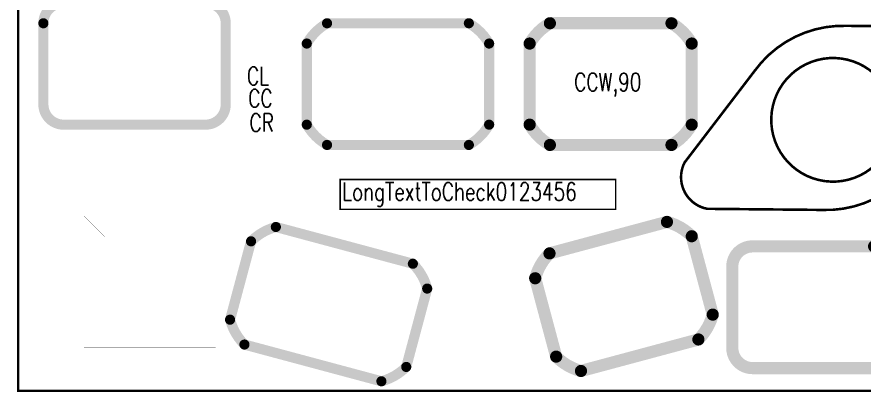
# Model space of a CAD drawing. Extents: x -17 to 109, y -46 to 51.
# Drawn here: x -16.6 to 67, y -46.4 to -9.4 of the extents above; entities that cross this region are included whole.
import ezdxf
from ezdxf.enums import TextEntityAlignment as Align

# ---------------------------------------------------------------- set-up
doc = ezdxf.new("R2010")
doc.units = 0
for name, pattern in [('POUR_00_-1_0_000000', [2, 1, 1]), ('POUR_00_-1_0_500000', [2, 1, 1]), ('SIG_0', [2, 1, 1]), ('SIG_1', [2, 1, 1])]:
    doc.linetypes.add(name, pattern=pattern)
for name, color, linetype in [('2D_LINE_01', 210, 'CONTINUOUS'), ('2D_LINE_06', 43, 'CONTINUOUS'), ('2D_LINE_25', 253, 'CONTINUOUS'), ('BOARD_OUTLINE_00', 254, 'CONTINUOUS'), ('COPPER_CUTOUT_06', 112, 'CONTINUOUS'), ('POUR_HEADER_01', 231, 'CONTINUOUS'), ('POUR_HEADER_02', 112, 'CONTINUOUS'), ('TEXT_01', 106, 'CONTINUOUS'), ('TEXT_25', 253, 'CONTINUOUS')]:
    doc.layers.add(name, color=color, linetype=linetype)
doc.styles.add('W0$254', font='simplex', dxfattribs={"width": 0.75})

# ---------------------------------------------------------------- blocks, each defined once
blk = doc.blocks.new('BOARD_22')
at = {"layer": 'BOARD_OUTLINE_00', "const_width": 0.033}
blk.add_lwpolyline([(0, 0), (119, 0, -0.414214), (125.5, -6.5), (125.5, -88, -0.414214), (116.75, -96.75), (0, -96.75)], format="xyb", close=True, dxfattribs=at)
blk = doc.blocks.new('SMOOTH_1')
at = {"const_width": 0.5}
blk.add_lwpolyline([(-0.25, 0, 1), (0.25, 0, 1)], format="xyb", close=True, dxfattribs=at)
blk = doc.blocks.new('DRAWING_7')
at = {"layer": '2D_LINE_06', "const_width": 1}
blk.add_lwpolyline([(0, 0, -0.414214), (2, 2), (16, 2, -0.414214), (18, 0), (18, -8, -0.414214), (16, -10), (2, -10, -0.414214), (0, -8)], format="xyb", close=True, dxfattribs=at)
at = {"layer": '2D_LINE_06'}
for p in [(2, 2), (0, 0)]:
    blk.add_blockref('SMOOTH_1', p, dxfattribs=at)
blk = doc.blocks.new('SMOOTH_1$2')
at = {"const_width": 0.6}
blk.add_lwpolyline([(-0.3, 0, 1), (0.3, 0, 1)], format="xyb", close=True, dxfattribs=at)
blk = doc.blocks.new('DRAWING_8')
at = {"layer": '2D_LINE_01', "const_width": 1.2}
blk.add_lwpolyline([(0, 0, 0.414214), (-2, 2), (-14, 2, 0.414214), (-16, 0), (-16, -8, 0.414214), (-14, -10), (-2, -10, 0.414214), (0, -8)], format="xyb", close=True, dxfattribs=at)
at = {"layer": '2D_LINE_01'}
for p in [(-2, 2), (0, 0)]:
    blk.add_blockref('SMOOTH_1$2', p, dxfattribs=at)
blk = doc.blocks.new('DRAWING_9')
at = {"layer": '2D_LINE_01', "const_width": 1}
blk.add_lwpolyline([(0, 0, -0.131652), (2, 2), (16, 2, -0.131652), (18, 0), (18, -8, -0.131652), (16, -10), (2, -10, -0.131652), (0, -8)], format="xyb", close=True, dxfattribs=at)
at = {"layer": '2D_LINE_01'}
for p in [(2, 2), (16, 2), (0, 0), (18, 0), (0, -8), (18, -8), (2, -10), (16, -10)]:
    blk.add_blockref('SMOOTH_1', p, dxfattribs=at)
blk = doc.blocks.new('DRAWING_10')
at = {"layer": '2D_LINE_01', "const_width": 1.2}
blk.add_lwpolyline([(0, 0, 0.131652), (-2, 2), (-14, 2, 0.131652), (-16, 0), (-16, -8, 0.131652), (-14, -10), (-2, -10, 0.131652), (0, -8)], format="xyb", close=True, dxfattribs=at)
at = {"layer": '2D_LINE_01'}
for p in [(-14, 2), (-2, 2), (-16, 0), (0, 0), (-16, -8), (0, -8), (-14, -10), (-2, -10)]:
    blk.add_blockref('SMOOTH_1$2', p, dxfattribs=at)
blk = doc.blocks.new('SMOOTH_0$254')
at = {"const_width": 0.127}
blk.add_lwpolyline([(-0.0635, 0, 1), (0.0635, 0, 1)], format="xyb", close=True, dxfattribs=at)
blk = doc.blocks.new('DRAWING_11')
at = {"layer": '2D_LINE_06', "const_width": 0.254}
for points in [[(-2.171, 10.245, 0.249792), (-11.303, 5.791), (-18.207, -3.228, 0.500217), (-15.981, -7.794), (-4.622, -7.906, 0.249792), (4.51, -3.452), (11.415, 5.567, 0.500217), (9.188, 10.133)], [(1.922, 3.65, 1), (-9.036, -1.694, 1)]]:
    blk.add_lwpolyline(points, format="xyb", close=True, dxfattribs=at)
at = {"layer": '2D_LINE_06'}
for p in [(-2.171, 10.245), (9.188, 10.133), (-11.303, 5.791), (11.415, 5.567), (-18.207, -3.228), (4.51, -3.452), (-15.981, -7.794), (-4.622, -7.906)]:
    blk.add_blockref('SMOOTH_0$254', p, dxfattribs=at)
blk = doc.blocks.new('DRAWING_12')
at = {"layer": '2D_LINE_01', "const_width": 1.2}
blk.add_lwpolyline([(0, 0, 0.131652), (-2.449, 1.414), (-14.041, -1.692, 0.131652), (-15.455, -4.141), (-13.384, -11.869, 0.131652), (-10.935, -13.283), (0.656, -10.177, 0.131652), (2.071, -7.727)], format="xyb", close=True, dxfattribs=at)
at = {"layer": '2D_LINE_01'}
for p in [(-2.449, 1.414), (0, 0), (-14.041, -1.692), (-15.455, -4.141), (2.071, -7.727), (0.656, -10.177), (-13.384, -11.869), (-10.935, -13.283)]:
    blk.add_blockref('SMOOTH_1$2', p, dxfattribs=at)
blk = doc.blocks.new('DRAWING_13')
at = {"layer": '2D_LINE_01', "const_width": 1}
blk.add_lwpolyline([(0, 0, -0.131652), (2.449, 1.414), (15.972, -2.209, -0.131652), (17.387, -4.659), (15.316, -12.386, -0.131652), (12.867, -13.8), (-0.656, -10.177, -0.131652), (-2.071, -7.727)], format="xyb", close=True, dxfattribs=at)
at = {"layer": '2D_LINE_01'}
for p in [(2.449, 1.414), (0, 0), (15.972, -2.209), (17.387, -4.659), (-2.071, -7.727), (-0.656, -10.177), (15.316, -12.386), (12.867, -13.8)]:
    blk.add_blockref('SMOOTH_1', p, dxfattribs=at)
blk = doc.blocks.new('SMOOTH_0$15')
at = {"const_width": 0.075}
blk.add_lwpolyline([(-0.0375, 0, 1), (0.0375, 0, 1)], format="xyb", close=True, dxfattribs=at)
blk = doc.blocks.new('DRAWING_19')
at = {"layer": '2D_LINE_25', "const_width": 0.15}
blk.add_lwpolyline([(0, -0.2), (27.19, -0.2), (27.19, -3.15), (0, -3.15)], close=True, dxfattribs=at)
at = {"layer": '2D_LINE_25'}
for p in [(0, -0.2), (27.19, -0.2), (0, -3.15), (27.19, -3.15)]:
    blk.add_blockref('SMOOTH_0$15', p, dxfattribs=at)
blk = doc.blocks.new('SMOOTH_0$011')
at = {"const_width": 0.0055}
blk.add_lwpolyline([(-0.00275, 0, 1), (0.00275, 0, 1)], format="xyb", close=True, dxfattribs=at)
blk = doc.blocks.new('COPPER_CUTOUT_23')
at = {"layer": 'COPPER_CUTOUT_06', "const_width": 0.011}
blk.add_lwpolyline([(0, 0), (0, -13), (13, -13)], close=True, dxfattribs=at)
at = {"layer": 'COPPER_CUTOUT_06'}
for p in [(0, 0), (0, -13), (13, -13)]:
    blk.add_blockref('SMOOTH_0$011', p, dxfattribs=at)
blk = doc.blocks.new('POUR_HEADER_0')
at = {"layer": 'POUR_HEADER_01', "linetype": 'POUR_00_-1_0_000000', "const_width": 0.22}
blk.add_lwpolyline([(0, 0), (119, 0), (125.5, -6.5), (125.5, -88), (116.75, -96.75), (0, -96.75)], close=True, dxfattribs=at)
blk = doc.blocks.new('POUR_HEADER_1')
at = {"layer": 'POUR_HEADER_02', "linetype": 'POUR_00_-1_0_500000', "const_width": 0.21}
blk.add_lwpolyline([(0, 0), (119, 0), (125.5, -6.5), (125.5, -88), (116.75, -96.75), (0, -96.75)], close=True, dxfattribs=at)

msp = doc.modelspace()

# ---------------------------------------------------------------- block references
at = {"linetype": 'SIG_0'}
msp.add_blockref('POUR_HEADER_0', (-16.5, 50.5), dxfattribs=at)
at = {"linetype": 'SIG_1'}
msp.add_blockref('POUR_HEADER_1', (-16.5, 50.5), dxfattribs=at)
for name, p in [('BOARD_22', (-16.5, 50.5)), ('DRAWING_7', (-14, -10)), ('DRAWING_9', (12, -12)), ('DRAWING_10', (50, -12)), ('DRAWING_11', (67.5, -20.5)), ('DRAWING_19', (15.3, -25.2)), ('COPPER_CUTOUT_23', (-10, -29)), ('DRAWING_12', (50, -31)), ('DRAWING_13', (6.5, -31.5)), ('DRAWING_8', (70, -34))]:
    msp.add_blockref(name, p)

# ---------------------------------------------------------------- texts
at = {"layer": 'TEXT_01', "style": 'W0$254', "width": 0.75}
msp.add_text('LongTextToCheck0123456', height=1.778, dxfattribs=at).set_placement((15.5, -26.6), align=Align.MIDDLE_LEFT)
at = {"layer": 'TEXT_25', "style": 'W0$254', "width": 0.75}
for s, p in [('CL', (6.1, -15.2)), ('CCW,90', (38.4, -15.8))]:
    msp.add_text(s, height=1.778, dxfattribs=at).set_placement(p, align=Align.MIDDLE_LEFT)
msp.add_text('CC', height=1.778, dxfattribs=at).set_placement((7.427, -17.4), align=Align.MIDDLE_CENTER)
msp.add_text('CR', height=1.778, dxfattribs=at).set_placement((8.754, -19.8), align=Align.MIDDLE_RIGHT)

doc.saveas('drawing.dxf')
